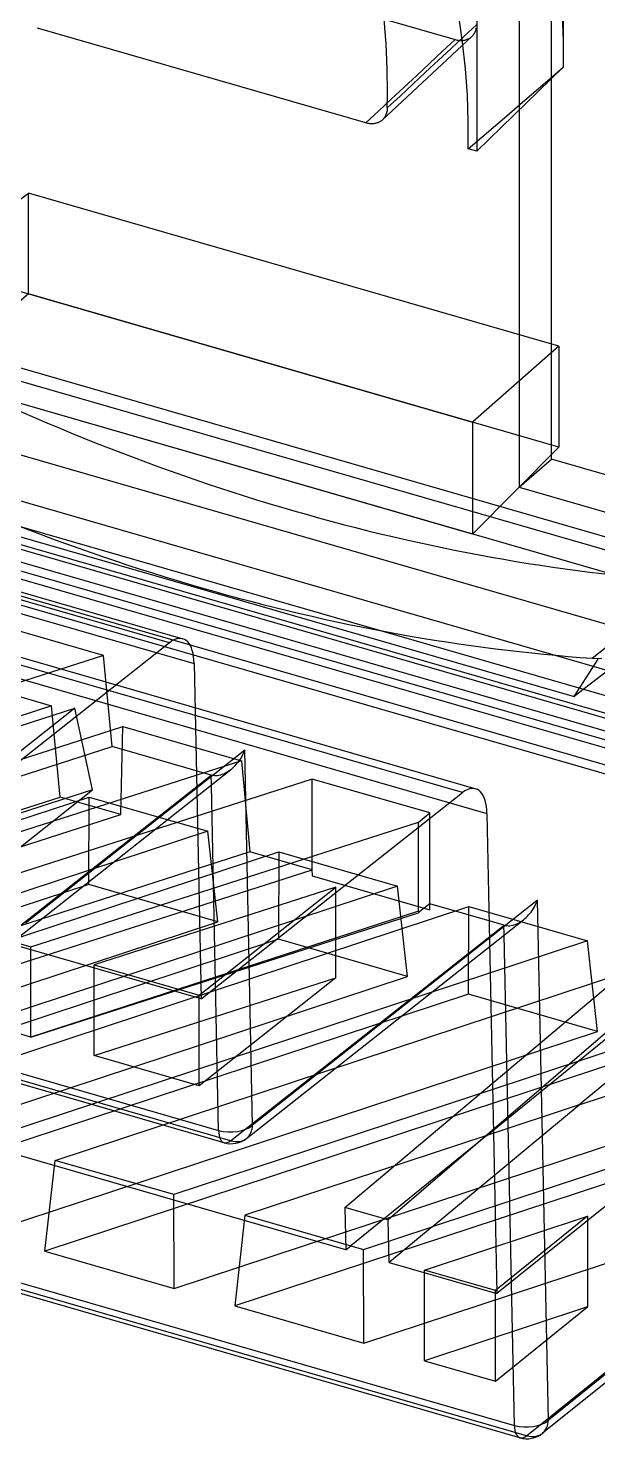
# Model space of a CAD drawing. Header units: millimetres. Extents: x 119 to 193, y -192 to -87.
# Drawn here: x 164.51 to 175.94, y -192.19 to -163.87 of the extents above; entities that cross this region are included whole.
import ezdxf

# ---------------------------------------------------------------- set-up
doc = ezdxf.new("R2010")
doc.units = ezdxf.units.MM
doc.layers.add('MAIN-1', color=7, linetype='Continuous')
doc.layers.add('MAIN-2', color=7, linetype='Continuous')

msp = doc.modelspace()

# ---------------------------------------------------------------- linework, layer by layer
at = {"layer": 'MAIN-1'}
for p, q in [((124.692, -173.402), (168.329, -185.999)), ((168.441, -186.248), (124.803, -173.65)), ((168.854, -178.367), (164.454, -181.84)), ((168.854, -178.367), (168.833, -178.416)), ((169.01, -185.894), (168.854, -178.367)), ((168.659, -178.679), (168.632, -178.707)), ((168.686, -178.65), (168.659, -178.679)), ((168.712, -178.618), (168.686, -178.65)), ((168.737, -178.583), (168.712, -178.618)), ((168.762, -178.546), (168.737, -178.583)), ((168.787, -178.505), (168.762, -178.546)), ((168.811, -178.462), (168.787, -178.505)), ((168.833, -178.416), (168.811, -178.462)), ((164.333, -182.105), (168.572, -178.76)), ((168.603, -178.733), (168.573, -178.758)), ((168.632, -178.707), (168.603, -178.733)), ((168.329, -185.999), (168.185, -179.065)), ((130.453, -179.273), (174.268, -191.922)), ((174.38, -192.171), (130.565, -179.522)), ((174.732, -181.378), (169.01, -185.894)), ((174.648, -181.546), (174.67, -181.508)), ((174.67, -181.508), (174.692, -181.467)), ((174.692, -181.467), (174.713, -181.424)), ((174.713, -181.424), (174.732, -181.378)), ((174.95, -191.817), (174.732, -181.378)), ((187.998, -181.324), (174.95, -191.817)), ((168.889, -186.16), (174.45, -181.771)), ((174.452, -181.77), (174.479, -181.747)), ((174.479, -181.747), (174.505, -181.724)), ((174.505, -181.724), (174.53, -181.699)), ((174.53, -181.699), (174.554, -181.673)), ((174.554, -181.673), (174.578, -181.645)), ((174.578, -181.645), (174.601, -181.615)), ((174.601, -181.615), (174.625, -181.582)), ((174.625, -181.582), (174.648, -181.546)), ((187.884, -181.585), (174.832, -192.08)), ((174.268, -191.922), (174.063, -182.076))]:
    msp.add_line(p, q, dxfattribs=at)
for centre, start, end in [((168.58, -185.767), 253.838, 308.2809), ((174.519, -191.69), 253.7959, 308.7982)]:
    msp.add_arc(centre, 0.5, start, end, dxfattribs=at)
for centre, major_axis, ratio, start_param, end_param in [((168.58, -185.767), (0.139, 0.48), 0.434192, 2.194158, 3.141557), ((168.58, -185.767), (0.5, 0.01), 0.525738, -2.106695, -2.105083), ((168.58, -185.767), (0.5, 0.01), 0.525738, -2.105083, -0.543008), ((168.58, -185.767), (0.31, -0.392), 0.763187, 0.00151, 0.748059), ((174.519, -191.69), (0.5, 0.01), 0.525738, -2.107785, -2.105083), ((174.519, -191.69), (0.14, 0.48), 0.434989, 2.194466, 3.14155), ((174.519, -191.69), (0.5, 0.01), 0.525738, -2.105083, -0.543008), ((174.519, -191.69), (0.313, -0.39), 0.759025, 0.001618, 0.741282)]:
    msp.add_ellipse(centre, major_axis=major_axis, ratio=ratio, start_param=start_param, end_param=end_param, dxfattribs=at)
at = {"layer": 'MAIN-2'}
for p, q in [((175.015, -172.526), (175.015, -151.595)), ((174.361, -152.045), (174.361, -173.084)), ((175.25, -154.143), (175.25, -164.651)), ((173.512, -155.666), (173.512, -166.342)), ((166.598, -162.23), (173.078, -164.1)), ((173.229, -164.151), (173.153, -163.621)), ((175.228, -163.601), (175.248, -164.126)), ((171.283, -165.774), (164.693, -163.872)), ((173.511, -163.798), (173.254, -164.038)), ((173.469, -163.966), (173.477, -163.949)), ((173.477, -163.949), (173.485, -163.932)), ((173.485, -163.932), (173.492, -163.914)), ((173.492, -163.914), (173.497, -163.896)), ((173.497, -163.896), (173.502, -163.877)), ((173.502, -163.877), (173.506, -163.858)), ((171.618, -165.712), (173.413, -164.038)), ((173.078, -164.1), (172.821, -164.339)), ((173.254, -164.038), (172.998, -164.277)), ((173.078, -164.1), (173.098, -164.105)), ((173.098, -164.105), (173.118, -164.11)), ((173.118, -164.11), (173.138, -164.113)), ((173.138, -164.113), (173.157, -164.116)), ((173.157, -164.116), (173.177, -164.117)), ((173.177, -164.117), (173.196, -164.118)), ((173.196, -164.118), (173.215, -164.117)), ((173.215, -164.117), (173.235, -164.116)), ((173.286, -164.684), (173.229, -164.151)), ((173.235, -164.116), (173.254, -164.113)), ((173.254, -164.113), (173.272, -164.11)), ((173.272, -164.11), (173.29, -164.106)), ((173.29, -164.106), (173.308, -164.1)), ((173.308, -164.1), (173.325, -164.094)), ((173.325, -164.094), (173.341, -164.087)), ((173.341, -164.087), (173.357, -164.079)), ((173.357, -164.079), (173.372, -164.07)), ((173.372, -164.07), (173.386, -164.06)), ((173.386, -164.06), (173.4, -164.05)), ((173.4, -164.05), (173.413, -164.038)), ((173.413, -164.038), (173.426, -164.026)), ((173.426, -164.026), (173.438, -164.012)), ((173.438, -164.012), (173.449, -163.998)), ((173.449, -163.998), (173.459, -163.982)), ((173.459, -163.982), (173.469, -163.966)), ((175.248, -164.126), (175.25, -164.651)), ((167.347, -176.209), (126.476, -164.41)), ((126.734, -164.327), (167.613, -176.128)), ((172.741, -164.516), (172.485, -164.756)), ((172.821, -164.339), (172.565, -164.579)), ((172.998, -164.277), (172.741, -164.516)), ((172.485, -164.756), (172.228, -164.995)), ((172.565, -164.579), (172.308, -164.818)), ((173.324, -165.219), (173.286, -164.684)), ((175.25, -164.651), (173.512, -166.342)), ((174.977, -164.886), (175.25, -164.651)), ((126.953, -164.824), (167.838, -176.627)), ((172.052, -165.057), (171.796, -165.296)), ((172.228, -164.995), (171.972, -165.234)), ((172.308, -164.818), (172.052, -165.057)), ((174.705, -165.121), (174.977, -164.886)), ((171.796, -165.296), (171.539, -165.535)), ((171.972, -165.234), (171.716, -165.473)), ((173.343, -165.755), (173.324, -165.219)), ((174.16, -165.59), (174.433, -165.355)), ((174.433, -165.355), (174.705, -165.121)), ((171.539, -165.535), (171.283, -165.774)), ((171.664, -165.656), (171.654, -165.672)), ((171.674, -165.64), (171.664, -165.656)), ((171.682, -165.624), (171.674, -165.64)), ((171.69, -165.606), (171.682, -165.624)), ((171.697, -165.589), (171.69, -165.606)), ((171.702, -165.57), (171.697, -165.589)), ((171.707, -165.552), (171.702, -165.57)), ((171.711, -165.533), (171.707, -165.552)), ((171.713, -165.514), (171.711, -165.533)), ((171.715, -165.494), (171.713, -165.514)), ((171.716, -165.473), (171.715, -165.494)), ((173.888, -165.824), (174.16, -165.59)), ((171.303, -165.779), (171.283, -165.774)), ((171.323, -165.784), (171.303, -165.779)), ((171.343, -165.787), (171.323, -165.784)), ((171.362, -165.79), (171.343, -165.787)), ((171.382, -165.791), (171.362, -165.79)), ((171.401, -165.792), (171.382, -165.791)), ((171.421, -165.791), (171.401, -165.792)), ((171.44, -165.79), (171.421, -165.791)), ((171.459, -165.787), (171.44, -165.79)), ((171.477, -165.784), (171.459, -165.787)), ((171.495, -165.78), (171.477, -165.784)), ((171.513, -165.774), (171.495, -165.78)), ((171.53, -165.768), (171.513, -165.774)), ((171.546, -165.761), (171.53, -165.768)), ((171.562, -165.753), (171.546, -165.761)), ((171.577, -165.744), (171.562, -165.753)), ((171.591, -165.734), (171.577, -165.744)), ((171.605, -165.724), (171.591, -165.734)), ((171.618, -165.712), (171.605, -165.724)), ((171.631, -165.7), (171.618, -165.712)), ((171.643, -165.686), (171.631, -165.7)), ((171.654, -165.672), (171.643, -165.686)), ((173.343, -166.293), (173.343, -165.755)), ((173.615, -166.059), (173.888, -165.824)), ((173.343, -166.293), (173.615, -166.059)), ((173.512, -166.342), (173.343, -166.293)), ((132.437, -167.288), (173.491, -179.139)), ((162.551, -168.639), (164.513, -167.181)), ((164.513, -169.206), (164.513, -167.181)), ((175.163, -170.256), (164.513, -167.181)), ((173.227, -179.218), (132.181, -167.369)), ((132.656, -167.785), (173.717, -179.638)), ((148.277, -167.797), (183.548, -177.979)), ((186.845, -180.375), (144.38, -168.116)), ((145.627, -167.956), (184.598, -179.206)), ((144.18, -168.411), (186.745, -180.699)), ((156.43, -168.404), (178.095, -174.658)), ((143.496, -168.745), (187.729, -181.514)), ((162.551, -168.639), (173.425, -171.778)), ((187.565, -181.633), (143.36, -168.872)), ((177.84, -175.299), (156.198, -169.051)), ((158.577, -169.289), (177.152, -174.651)), ((164.513, -169.206), (162.551, -170.888)), ((175.163, -172.28), (164.513, -169.206)), ((149.824, -170.139), (181.945, -179.412)), ((175.163, -170.256), (173.425, -171.778)), ((175.163, -170.256), (175.163, -172.28)), ((185.296, -180.639), (150.726, -170.66)), ((173.425, -174.027), (162.551, -170.888)), ((185.595, -181.587), (149.824, -171.261)), ((167.979, -183.361), (127.089, -171.557)), ((150.727, -171.335), (185.538, -181.384)), ((173.425, -171.778), (173.425, -174.027)), ((156.992, -171.956), (175.467, -177.29)), ((173.425, -174.027), (175.163, -172.28)), ((174.361, -173.084), (175.015, -172.526)), ((177.13, -173.137), (175.015, -172.526)), ((174.361, -173.084), (176.617, -173.736)), ((168.571, -186.208), (124.932, -173.61)), ((179.215, -174.397), (175.467, -177.29)), ((166.022, -176.465), (163.641, -175.778)), ((167.485, -176.132), (167.44, -176.149)), ((167.529, -176.122), (167.485, -176.132)), ((167.571, -176.121), (167.529, -176.122)), ((167.612, -176.128), (167.571, -176.121)), ((167.647, -176.142), (167.612, -176.128)), ((167.68, -176.163), (167.647, -176.142)), ((167.347, -176.209), (162.709, -179.869)), ((167.394, -176.174), (167.347, -176.209)), ((167.44, -176.149), (167.394, -176.174)), ((167.711, -176.19), (167.68, -176.163)), ((167.738, -176.225), (167.711, -176.19)), ((167.763, -176.266), (167.738, -176.225)), ((167.784, -176.314), (167.763, -176.266)), ((167.802, -176.366), (167.784, -176.314)), ((167.817, -176.424), (167.802, -176.366)), ((167.828, -176.486), (167.817, -176.424)), ((175.83, -176.52), (176.148, -176.263)), ((166.022, -176.465), (160.166, -178.347)), ((166.193, -178.294), (166.022, -176.465)), ((167.835, -176.554), (167.828, -176.486)), ((167.838, -176.627), (167.835, -176.554)), ((167.838, -176.627), (167.979, -183.361)), ((175.708, -176.913), (175.948, -176.536)), ((175.83, -176.52), (175.927, -176.523)), ((175.927, -176.523), (176.021, -176.518)), ((162.597, -176.791), (164.979, -177.478)), ((175.467, -177.29), (175.708, -176.913)), ((170.884, -188.397), (132.851, -177.418)), ((164.979, -177.478), (156.934, -180.063)), ((161.595, -178.76), (165.446, -177.522)), ((165.446, -177.522), (163.266, -179.242)), ((165.149, -179.307), (164.979, -177.478)), ((165.802, -179.163), (165.446, -177.522)), ((170.867, -187.544), (182.651, -177.617)), ((183.345, -177.817), (171.737, -187.795)), ((158.363, -180.476), (166.408, -177.891)), ((166.368, -179.659), (166.408, -177.891)), ((166.408, -177.891), (168.789, -178.578)), ((160.172, -180.229), (166.193, -178.294)), ((168.181, -178.868), (166.193, -178.294)), ((168.789, -178.578), (160.745, -181.163)), ((168.789, -178.578), (168.96, -180.407)), ((170.208, -178.945), (162.018, -181.577)), ((164.014, -182.153), (168.181, -178.868)), ((168.204, -178.874), (168.181, -178.868)), ((168.185, -179.065), (168.181, -178.868)), ((168.181, -178.868), (168.181, -178.868)), ((168.181, -178.868), (168.181, -178.868)), ((168.181, -178.868), (168.181, -178.868)), ((168.181, -178.868), (168.181, -178.868)), ((168.181, -178.868), (168.181, -178.868)), ((168.181, -178.868), (168.181, -178.868)), ((168.228, -178.877), (168.204, -178.874)), ((168.253, -178.88), (168.228, -178.877)), ((168.279, -178.88), (168.253, -178.88)), ((168.307, -178.878), (168.279, -178.88)), ((168.335, -178.873), (168.307, -178.878)), ((168.365, -178.867), (168.335, -178.873)), ((168.395, -178.857), (168.365, -178.867)), ((168.426, -178.846), (168.395, -178.857)), ((168.456, -178.833), (168.426, -178.846)), ((168.487, -178.817), (168.456, -178.833)), ((168.516, -178.799), (168.487, -178.817)), ((168.545, -178.779), (168.516, -178.799)), ((168.573, -178.758), (168.545, -178.779)), ((172.572, -179.627), (170.208, -178.945)), ((170.208, -180.765), (170.208, -178.945)), ((165.802, -179.163), (161.391, -180.581)), ((163.306, -181.134), (165.802, -179.163)), ((167.979, -183.361), (173.227, -179.218)), ((173.275, -179.185), (173.227, -179.218)), ((173.32, -179.16), (173.275, -179.185)), ((173.365, -179.143), (173.32, -179.16)), ((173.408, -179.133), (173.365, -179.143)), ((173.45, -179.132), (173.408, -179.133)), ((173.49, -179.139), (173.45, -179.132)), ((173.526, -179.153), (173.49, -179.139)), ((173.559, -179.174), (173.526, -179.153)), ((173.589, -179.202), (173.559, -179.174)), ((173.617, -179.236), (173.589, -179.202)), ((173.642, -179.278), (173.617, -179.236)), ((174.512, -192.129), (130.697, -179.481)), ((153.616, -183.301), (165.729, -179.306)), ((156.94, -181.945), (165.149, -179.307)), ((166.368, -179.659), (165.149, -179.307)), ((165.723, -181.063), (165.729, -179.306)), ((165.729, -179.306), (168.111, -179.994)), ((173.663, -179.325), (173.642, -179.278)), ((173.681, -179.378), (173.663, -179.325)), ((173.696, -179.435), (173.681, -179.378)), ((173.706, -179.498), (173.696, -179.435)), ((173.714, -179.565), (173.706, -179.498)), ((158.159, -182.297), (166.368, -179.659)), ((164.56, -182.311), (172.342, -179.809)), ((172.342, -179.809), (172.572, -179.627)), ((172.342, -181.599), (172.342, -179.809)), ((172.572, -181.447), (172.572, -179.627)), ((173.717, -179.638), (173.714, -179.565)), ((173.717, -179.638), (173.918, -189.273)), ((168.111, -179.994), (155.997, -183.989)), ((168.314, -181.811), (168.111, -179.994)), ((185.062, -180.311), (173.917, -189.273)), ((157.426, -184.401), (169.54, -180.406)), ((168.96, -180.407), (160.751, -183.045)), ((170.206, -180.767), (168.96, -180.407)), ((169.54, -180.406), (169.534, -182.163)), ((169.54, -180.406), (171.921, -181.094)), ((162.018, -183.397), (170.205, -180.766)), ((170.204, -180.766), (170.208, -180.886)), ((170.208, -180.886), (172.572, -181.568)), ((165.723, -181.063), (153.412, -185.123)), ((171.921, -181.094), (159.808, -185.089)), ((168.314, -181.811), (165.723, -181.063)), ((170.685, -181.116), (165.829, -182.677)), ((167.937, -183.285), (170.685, -181.116)), ((170.685, -182.936), (170.685, -181.116)), ((172.125, -182.911), (171.921, -181.094)), ((161.237, -185.501), (173.35, -181.506)), ((172.569, -181.449), (172.342, -181.628)), ((174.06, -181.879), (172.569, -181.449)), ((172.572, -181.568), (172.569, -181.449)), ((173.344, -183.263), (173.35, -181.506)), ((173.35, -181.506), (175.732, -182.194)), ((162.018, -181.577), (164.56, -182.311)), ((172.342, -181.599), (164.56, -184.13)), ((164.56, -184.13), (172.343, -181.629)), ((172.342, -181.599), (172.34, -181.63)), ((174.393, -181.812), (174.423, -181.792)), ((174.423, -181.792), (174.452, -181.77)), ((174.512, -192.129), (187.565, -181.633)), ((156.003, -185.871), (168.314, -181.811)), ((168.571, -186.208), (174.06, -181.879)), ((174.063, -182.076), (174.059, -181.879)), ((174.06, -181.879), (174.086, -181.886)), ((174.086, -181.886), (174.114, -181.889)), ((174.114, -181.889), (174.142, -181.891)), ((174.142, -181.891), (174.172, -181.89)), ((174.172, -181.89), (174.202, -181.887)), ((174.202, -181.887), (174.234, -181.88)), ((174.234, -181.88), (174.266, -181.871)), ((174.266, -181.871), (174.298, -181.86)), ((174.298, -181.86), (174.33, -181.846)), ((174.33, -181.846), (174.362, -181.83)), ((174.362, -181.83), (174.393, -181.812)), ((169.534, -182.163), (157.223, -186.223)), ((175.732, -182.194), (163.618, -186.189)), ((164.56, -184.13), (164.56, -182.311)), ((172.125, -182.911), (169.534, -182.163)), ((175.935, -184.011), (175.732, -182.194)), ((165.047, -186.601), (177.161, -182.606)), ((159.814, -186.971), (172.125, -182.911)), ((165.829, -182.677), (167.937, -183.285)), ((165.829, -184.497), (165.829, -182.677)), ((165.829, -184.497), (170.685, -182.936)), ((170.685, -182.936), (167.937, -185.105)), ((175.542, -184.614), (177.789, -182.788)), ((173.344, -183.263), (161.033, -187.323)), ((164.56, -184.13), (162.018, -183.397)), ((167.937, -185.105), (167.937, -183.285)), ((175.935, -184.011), (173.344, -183.263)), ((163.624, -188.071), (175.935, -184.011)), ((177.335, -184.022), (175.541, -184.613)), ((175.565, -185.489), (180.35, -183.911)), ((177.335, -184.022), (175.565, -185.489)), ((177.155, -184.363), (164.844, -188.423)), ((167.937, -185.105), (165.829, -184.497)), ((175.541, -184.613), (167.429, -187.289)), ((173.712, -186.1), (175.542, -184.614)), ((167.435, -189.171), (179.746, -185.111)), ((180.706, -185.548), (168.654, -189.523)), ((172.616, -187.935), (175.565, -185.489)), ((175.565, -185.489), (173.713, -186.1)), ((173.713, -186.1), (168.858, -187.701)), ((173.713, -186.1), (170.985, -188.315)), ((164.844, -188.423), (165.047, -186.601)), ((167.429, -187.289), (165.047, -186.601)), ((177.245, -186.408), (172.617, -187.935)), ((167.435, -189.171), (167.429, -187.289)), ((168.858, -187.701), (168.654, -189.523)), ((168.858, -187.701), (170.985, -188.315)), ((171.737, -187.795), (170.867, -187.544)), ((170.867, -187.544), (170.884, -188.397)), ((172.465, -188.804), (175.738, -187.724)), ((175.738, -187.724), (173.886, -189.214)), ((175.738, -187.724), (175.738, -189.543)), ((171.239, -188.389), (172.616, -187.935)), ((171.755, -188.649), (171.737, -187.795)), ((172.616, -187.934), (171.755, -188.649)), ((170.884, -188.397), (170.985, -188.315)), ((170.985, -188.315), (171.239, -188.389)), ((171.245, -190.271), (177.328, -188.265)), ((164.844, -188.423), (167.435, -189.171)), ((171.245, -190.271), (171.239, -188.389)), ((171.755, -188.649), (173.918, -189.273)), ((173.886, -189.214), (172.465, -188.804)), ((172.465, -190.623), (172.465, -188.804)), ((173.886, -191.033), (173.886, -189.214)), ((168.654, -189.523), (171.245, -190.271)), ((175.738, -189.543), (172.465, -190.623)), ((173.886, -191.033), (175.738, -189.543)), ((172.465, -190.623), (173.886, -191.033))]:
    msp.add_line(p, q, dxfattribs=at)
for centre, major_axis, ratio, start_param, end_param in [((154.186, -160.114), (13.253, -15.303), 0.75, 0.713724, 1.010831), ((154.186, -160.114), (13.253, -15.303), 0.75, 0.696687, 0.713724), ((169.838, -136.883), (-27.725, 32.014), 0.75, 2.067425, 2.501616), ((167.988, -138.485), (-27.683, 31.965), 0.75, 2.068697, 2.500344), ((168.58, -185.767), (0.139, 0.48), 0.434192, 3.141557, 3.14209), ((168.58, -185.767), (0.139, 0.48), 0.434192, -3.141095, -2.588044), ((168.58, -185.767), (0.31, -0.392), 0.763187, -0.822545, -0.000046), ((168.58, -185.767), (0.31, -0.392), 0.763187, -0.000046, 0.00151), ((174.519, -191.69), (0.14, 0.48), 0.434989, 3.14155, 3.142323), ((174.519, -191.69), (0.14, 0.48), 0.434989, -3.140863, -2.57901), ((174.519, -191.69), (0.313, -0.39), 0.759025, -0.829613, -0.000047), ((174.519, -191.69), (0.313, -0.39), 0.759025, -0.000047, 0.001618)]:
    msp.add_ellipse(centre, major_axis=major_axis, ratio=ratio, start_param=start_param, end_param=end_param, dxfattribs=at)

doc.saveas('drawing.dxf')
